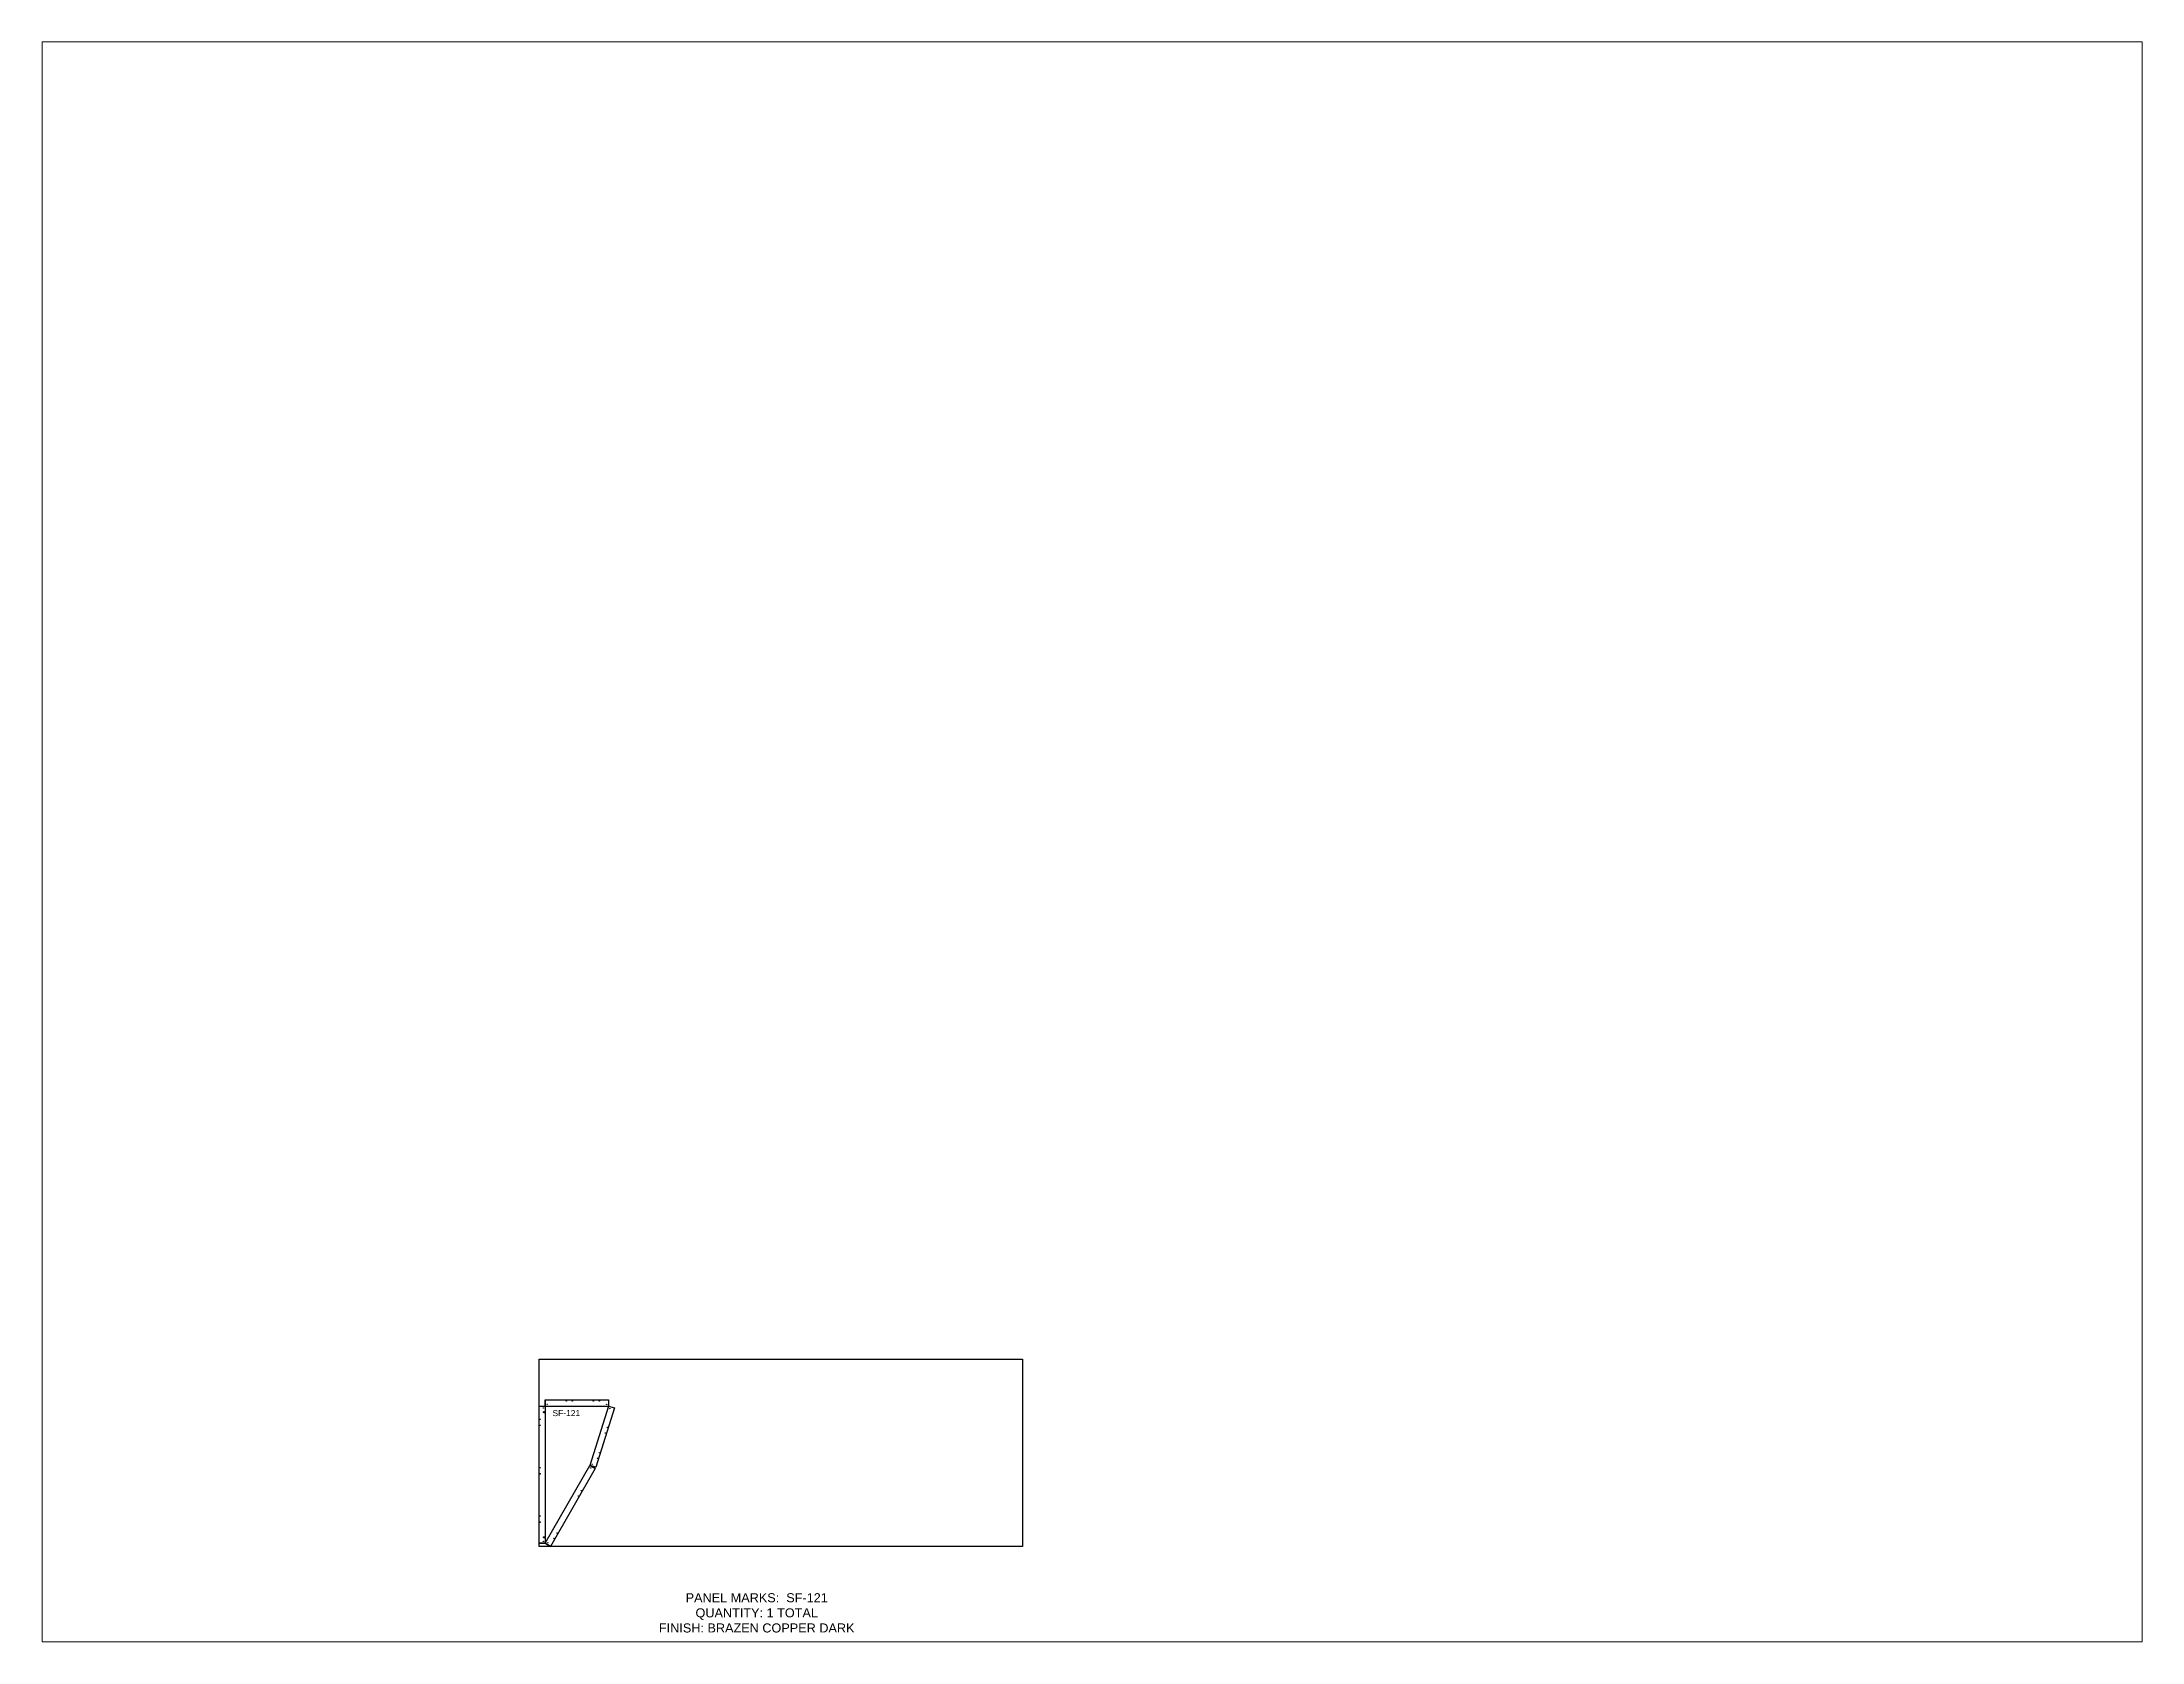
# Paper-space layout 'Layout1' of a CAD drawing. Header units: inches. Extents: x 1.05 to 9.45, y 0.8 to 7.2.
# The model-space entities are those that its viewports show. They can reach past a viewport. Long polylines and large blocks are cut down to what shows.
import ezdxf

# ---------------------------------------------------------------- set-up
doc = ezdxf.new("R2010")
doc.units = ezdxf.units.IN
doc.header["$MEASUREMENT"] = 0
doc.linetypes.add('HIDDEN', pattern=[0.375, 0.25, -0.125])
doc.linetypes.add('PHANTOM', pattern=[2.5, 1.25, -0.25, 0.25, -0.25, 0.25, -0.25])
for name, color, linetype in [('CUT', 7, 'Continuous'), ('DIMS', 1, 'Continuous'), ('HOLES', 6, 'Continuous'), ('ROUT', 1, 'HIDDEN'), ('SHEET', 5, 'PHANTOM'), ('TEXT', 2, 'PHANTOM'), ('V135', 4, 'HIDDEN'), ('WEEPS', 3, 'HIDDEN')]:
    doc.layers.add(name, color=color, linetype=linetype)
doc.styles.get("Standard").update_dxf_attribs({"font": 'arial.ttf'})

msp = doc.modelspace()

# ---------------------------------------------------------------- linework, layer by layer
at = {"layer": 'CUT', "ltscale": 0.25}
msp.add_lwpolyline([(0, 1.03), (0, 46.42), (2.06, 46.42), (2.06, 48.49), (22.99, 48.49), (22.99, 46.42), (24.96, 45.81), (18.81, 26.19), (16.84, 26.8), (18.63, 25.78), (3.85, 0), (2.06, 1.03)], close=True, dxfattribs=at)
at = {"layer": 'HOLES', "ltscale": 0.25}
for centre in [(0.38, 42.03), (1.44, 45.8), (2.69, 47.05), (9.07, 48.11), (11.07, 48.11), (17.99, 48.11), (19.99, 48.11), (22.37, 47.05), (23.4, 45.64), (0.38, 40.03), (21.97, 37.53), (22.57, 39.44), (19.35, 29.16), (19.95, 31.07), (0.38, 26.03), (0.38, 24.03), (17.07, 25.95), (17.62, 27.21), (12.98, 16.67), (13.97, 18.41), (0.38, 10.03), (0.38, 8.03), (1.44, 1.65), (2.92, 1.26), (4.94, 2.65), (5.94, 4.39)]:
    msp.add_circle(centre, 0.0625, dxfattribs=at)
at = {"layer": 'ROUT', "ltscale": 0.25}
for points in [[(0, 46.42), (22.99, 46.42), (16.84, 26.8), (18.63, 25.78)], [(2.06, 48.49), (2.06, 1.03), (16.84, 26.8), (18.81, 26.19)]]:
    msp.add_lwpolyline(points, dxfattribs=at)
at = {"layer": 'SHEET'}
msp.add_lwpolyline([(0, 62), (160, 62), (160, 0), (0, 0)], close=True, dxfattribs=at)
at = {"layer": 'V135'}
for points in [[(22.99, 48.49), (22.99, 46.42), (24.96, 45.81)], [(0, 1.03), (2.06, 1.03), (3.85, 0)]]:
    msp.add_lwpolyline(points, dxfattribs=at)
at = {"layer": 'WEEPS', "ltscale": 0.25}
for centre in [(1.66, 44.42), (1.66, 3.03)]:
    msp.add_circle(centre, 0.188, dxfattribs=at)

# ---------------------------------------------------------------- texts
at = {"layer": 'DIMS', "ltscale": 0.25, "insert": (9.04, 45.12, 0), "char_height": 2, "attachment_point": 2}
msp.add_mtext_dynamic_manual_height_columns('SF-121', width=3.0859, gutter_width=10, heights=[2.07], dxfattribs=at)
at = {"layer": 'TEXT', "insert": (72.05, -22.01), "char_height": 3, "attachment_point": 5}
msp.add_mtext_dynamic_manual_height_columns('\\pxt44;PANEL MARKS:  SF-121\\P\\ptz;QUANTITY: 1 TOTAL\\PFINISH: BRAZEN COPPER DARK', width=199.7409, gutter_width=1, heights=[0], dxfattribs=at)

psp = doc.layouts.get("Layout1")

# ---------------------------------------------------------------- viewports
at = {"layer": 'CUT'}
psp.add_viewport(center=(5.25, 4), size=(8.4, 6.4), view_center_point=(183.0157, 233.1318), view_height=529.538938, dxfattribs=at)

doc.saveas('drawing.dxf')
